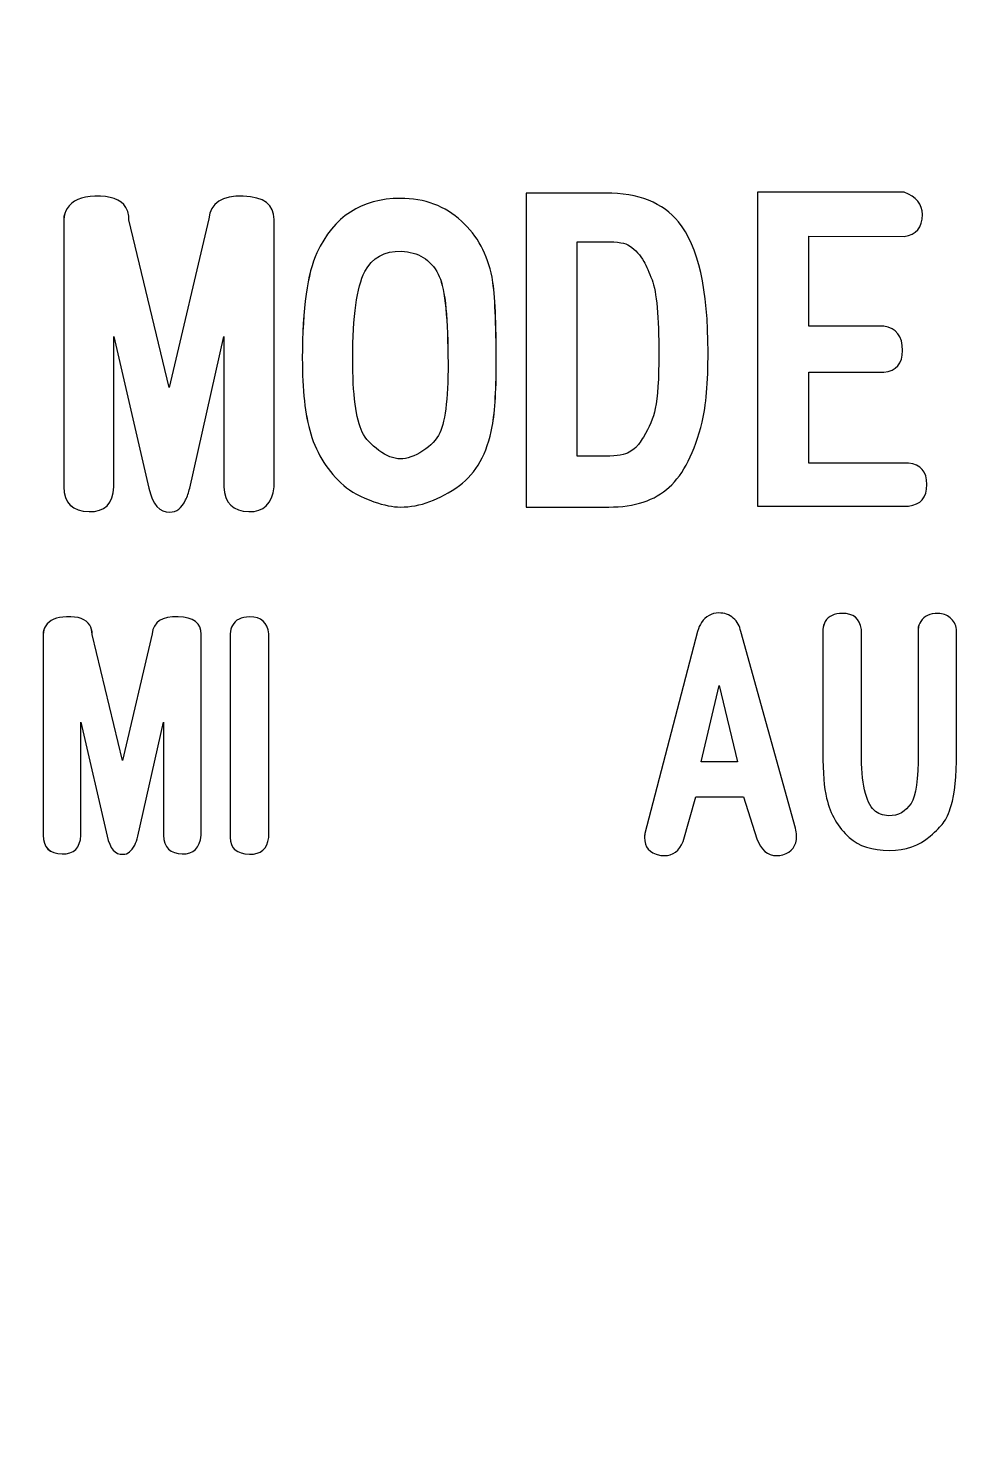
# Model space of a CAD drawing. Header units: millimetres. Extents: x -337 to -166, y 185 to 501.
# Drawn here: x -197.89 to -186.15, y 422.41 to 440.03 of the extents above; entities that cross this region are included whole.
import ezdxf

# ---------------------------------------------------------------- set-up
doc = ezdxf.new("R2010")
doc.units = ezdxf.units.MM
doc.header["$MEASUREMENT"] = 0
doc.layers.add('Layer 1', color=7, linetype='Continuous')

msp = doc.modelspace()

# ---------------------------------------------------------------- linework, layer by layer
at = {"layer": 'Layer 1', "color": 250}
msp.add_open_spline([(-311.1169, 450.5214), (-311.1169, 450.5214), (-166.2022, 448.6773), (-166.2022, 448.6773), (-166.2022, 448.6773), (-166.2022, 448.6773), (-166.2022, 441.2629), (-166.2022, 441.2629), (-166.2022, 441.2629), (-166.2022, 440.7156), (-166.6526, 440.2628), (-167.2023, 440.2628), (-167.2023, 440.2628), (-167.2023, 440.2628), (-170.6737, 440.2628), (-170.6737, 440.2628), (-170.6737, 440.2628), (-170.6737, 440.2628), (-170.6739, 440.2624), (-170.6739, 440.2624), (-170.6739, 440.2624), (-170.7003, 440.2628), (-170.7268, 440.2633), (-170.7533, 440.2633), (-170.7533, 440.2633), (-170.7533, 440.2633), (-170.7731, 440.2635), (-170.7731, 440.2635), (-170.7731, 440.2635), (-174.1442, 440.2612), (-176.8765, 437.5041), (-176.8765, 434.1087), (-176.8765, 434.1087), (-176.8765, 430.7102), (-174.139, 427.9541), (-170.7638, 427.9541), (-170.7638, 427.9541), (-170.7337, 427.9541), (-170.7038, 427.9541), (-170.6737, 427.9549), (-170.6737, 427.9549), (-170.6737, 427.9549), (-170.6737, 427.9541), (-170.6737, 427.9541), (-170.6737, 427.9541), (-170.6737, 427.9541), (-167.2022, 427.9541), (-167.2022, 427.9541), (-167.2022, 427.9541), (-166.654, 427.9541), (-166.2023, 427.4996), (-166.2023, 426.9542), (-166.2023, 426.9542), (-166.2023, 426.9542), (-166.2022, 412.3466), (-166.2022, 412.3466), (-166.2022, 412.3466), (-166.2022, 411.8011), (-166.6543, 411.3465), (-167.2023, 411.3465), (-167.2023, 411.3465), (-167.2023, 411.3465), (-170.6737, 411.3467), (-170.6737, 411.3467), (-170.6737, 411.3467), (-170.6737, 411.3467), (-170.6739, 411.3451), (-170.6739, 411.3451), (-170.6739, 411.3451), (-170.7038, 411.3459), (-170.7336, 411.3465), (-170.7638, 411.3465), (-170.7638, 411.3465), (-174.1391, 411.3467), (-176.8764, 408.59), (-176.8764, 405.1916), (-176.8764, 405.1916), (-176.8764, 405.1916), (-176.8871, 401.4329), (-176.8871, 401.4329), (-176.8871, 401.4329), (-176.8871, 400.8833), (-177.3394, 400.4335), (-177.8871, 400.4335), (-177.8871, 400.4335), (-177.8871, 400.4335), (-299.817, 400.4336), (-299.817, 400.4336), (-299.817, 400.4336), (-300.0898, 400.4336), (-300.33, 400.5321), (-300.5245, 400.7267), (-300.5245, 400.7267), (-300.719, 400.9214), (-300.817, 401.159), (-300.817, 401.4346), (-300.817, 401.4346), (-300.817, 401.4346), (-300.8018, 405.5958), (-300.8018, 405.5958), (-300.8018, 405.5958), (-300.8018, 408.9944), (-303.539, 411.7505), (-306.9143, 411.7505), (-306.9143, 411.7505), (-306.9444, 411.7505), (-306.9744, 411.7497), (-307.0041, 411.7489), (-307.0041, 411.7489), (-307.0041, 411.7489), (-307.0041, 411.7505), (-307.0041, 411.7505), (-307.0041, 411.7505), (-307.0041, 411.7505), (-310.2021, 411.7505), (-310.2021, 411.7505), (-310.2021, 411.7505), (-310.7504, 411.7505), (-311.2021, 412.1997), (-311.2021, 412.7505), (-311.2021, 412.7505), (-311.2021, 412.7505), (-311.2021, 426.9574), (-311.2021, 426.9574), (-311.2021, 426.9574), (-311.2021, 427.508), (-310.7504, 427.9572), (-310.2021, 427.9572), (-310.2021, 427.9572), (-310.2021, 427.9572), (-307.0041, 427.9573), (-307.0041, 427.9573), (-307.0041, 427.9573), (-307.0041, 427.9573), (-307.0043, 427.9593), (-307.0043, 427.9593), (-307.0043, 427.9593), (-306.9756, 427.9587), (-306.9466, 427.9574), (-306.9178, 427.9578), (-306.9178, 427.9578), (-306.9178, 427.9578), (-306.9016, 427.9579), (-306.9016, 427.9579), (-306.9016, 427.9579), (-303.5321, 427.9617), (-300.8018, 430.7181), (-300.8018, 434.1129), (-300.8018, 434.1129), (-300.8018, 437.5117), (-303.539, 440.2676), (-306.9143, 440.2676), (-306.9143, 440.2676), (-306.9444, 440.2678), (-306.9744, 440.2668), (-307.0041, 440.266), (-307.0041, 440.266), (-307.0041, 440.266), (-307.0041, 440.2678), (-307.0041, 440.2678), (-307.0041, 440.2678), (-307.0041, 440.2678), (-310.1021, 440.2678), (-310.1021, 440.2678), (-310.1021, 440.2678), (-310.6511, 440.2678), (-311.1021, 440.7169), (-311.1021, 441.2676), (-311.1021, 441.2676), (-311.1021, 441.2676), (-311.1169, 450.5214), (-311.1169, 450.5214)], degree=3, knots=[0, 0, 0, 0, 0.0227273, 0.0227273, 0.0227273, 0.0227273, 0.0454545, 0.0454545, 0.0454545, 0.0454545, 0.0681818, 0.0681818, 0.0681818, 0.0681818, 0.0909091, 0.0909091, 0.0909091, 0.0909091, 0.1136364, 0.1136364, 0.1136364, 0.1136364, 0.1363636, 0.1363636, 0.1363636, 0.1363636, 0.1590909, 0.1590909, 0.1590909, 0.1590909, 0.1818182, 0.1818182, 0.1818182, 0.1818182, 0.2045455, 0.2045455, 0.2045455, 0.2045455, 0.2272727, 0.2272727, 0.2272727, 0.2272727, 0.25, 0.25, 0.25, 0.25, 0.2727273, 0.2727273, 0.2727273, 0.2727273, 0.2954545, 0.2954545, 0.2954545, 0.2954545, 0.3181818, 0.3181818, 0.3181818, 0.3181818, 0.3409091, 0.3409091, 0.3409091, 0.3409091, 0.3636364, 0.3636364, 0.3636364, 0.3636364, 0.3863636, 0.3863636, 0.3863636, 0.3863636, 0.4090909, 0.4090909, 0.4090909, 0.4090909, 0.4318182, 0.4318182, 0.4318182, 0.4318182, 0.4545455, 0.4545455, 0.4545455, 0.4545455, 0.4772727, 0.4772727, 0.4772727, 0.4772727, 0.5, 0.5, 0.5, 0.5, 0.5227273, 0.5227273, 0.5227273, 0.5227273, 0.5454545, 0.5454545, 0.5454545, 0.5454545, 0.5681818, 0.5681818, 0.5681818, 0.5681818, 0.5909091, 0.5909091, 0.5909091, 0.5909091, 0.6136364, 0.6136364, 0.6136364, 0.6136364, 0.6363636, 0.6363636, 0.6363636, 0.6363636, 0.6590909, 0.6590909, 0.6590909, 0.6590909, 0.6818182, 0.6818182, 0.6818182, 0.6818182, 0.7045455, 0.7045455, 0.7045455, 0.7045455, 0.7272727, 0.7272727, 0.7272727, 0.7272727, 0.75, 0.75, 0.75, 0.75, 0.7727273, 0.7727273, 0.7727273, 0.7727273, 0.7954545, 0.7954545, 0.7954545, 0.7954545, 0.8181818, 0.8181818, 0.8181818, 0.8181818, 0.8409091, 0.8409091, 0.8409091, 0.8409091, 0.8636364, 0.8636364, 0.8636364, 0.8636364, 0.8863636, 0.8863636, 0.8863636, 0.8863636, 0.9090909, 0.9090909, 0.9090909, 0.9090909, 0.9318182, 0.9318182, 0.9318182, 0.9318182, 0.9545455, 0.9545455, 0.9545455, 0.9545455, 1, 1, 1, 1], dxfattribs=at)
at = {"layer": 'Layer 1', "color": 7}
for points, knots in [([(-195.4502, 434.2992), (-195.4502, 434.2992), (-195.4502, 436.1784), (-195.4502, 436.1784), (-195.4502, 436.1784), (-195.4502, 436.1784), (-195.8755, 434.2845), (-195.8755, 434.2845), (-195.8755, 434.2845), (-195.8885, 434.2273), (-195.9048, 434.1775), (-195.926, 434.1367), (-195.926, 434.1367), (-195.9766, 434.0356), (-196.0419, 433.9849), (-196.1219, 433.9833), (-196.1219, 433.9833), (-196.2507, 433.9785), (-196.3389, 434.0788), (-196.3846, 434.2844), (-196.3846, 434.2844), (-196.3846, 434.2844), (-196.8219, 436.1776), (-196.8219, 436.1776), (-196.8219, 436.1776), (-196.8219, 436.1776), (-196.8219, 434.2992), (-196.8219, 434.2992), (-196.8219, 434.2992), (-196.8317, 434.0886), (-196.9354, 433.9857), (-197.1329, 433.9906), (-197.1329, 433.9906), (-197.3384, 433.9955), (-197.4438, 434.0983), (-197.4487, 434.2991), (-197.4487, 434.2991), (-197.4487, 434.2991), (-197.4487, 437.6367), (-197.4487, 437.6367), (-197.4487, 437.6367), (-197.4454, 437.6904), (-197.4315, 437.7376), (-197.4054, 437.7776), (-197.4054, 437.7776), (-197.3434, 437.8732), (-197.2284, 437.9237), (-197.0594, 437.9302), (-197.0594, 437.9302), (-196.8652, 437.9369), (-196.7363, 437.8894), (-196.6727, 437.789), (-196.6727, 437.789), (-196.6457, 437.7476), (-196.6327, 437.6968), (-196.6343, 437.6356), (-196.6343, 437.6356), (-196.6343, 437.6356), (-196.1316, 435.5404), (-196.1316, 435.5404), (-196.1316, 435.5404), (-196.1316, 435.5404), (-195.6363, 437.6456), (-195.6363, 437.6456), (-195.6363, 437.6456), (-195.6159, 437.8462), (-195.4724, 437.9416), (-195.2064, 437.9302), (-195.2064, 437.9302), (-194.9493, 437.9204), (-194.8212, 437.8233), (-194.8212, 437.6381), (-194.8212, 437.6381), (-194.8212, 437.6381), (-194.8212, 434.2992), (-194.8212, 434.2992), (-194.8212, 434.2992), (-194.8465, 434.0886), (-194.9518, 433.9857), (-195.137, 433.9906), (-195.137, 433.9906), (-195.3344, 433.9955), (-195.4389, 434.0983), (-195.4502, 434.2992)], [0, 0, 0, 0, 0.0454545, 0.0454545, 0.0454545, 0.0454545, 0.0909091, 0.0909091, 0.0909091, 0.0909091, 0.1363636, 0.1363636, 0.1363636, 0.1363636, 0.1818182, 0.1818182, 0.1818182, 0.1818182, 0.2272727, 0.2272727, 0.2272727, 0.2272727, 0.2727273, 0.2727273, 0.2727273, 0.2727273, 0.3181818, 0.3181818, 0.3181818, 0.3181818, 0.3636364, 0.3636364, 0.3636364, 0.3636364, 0.4090909, 0.4090909, 0.4090909, 0.4090909, 0.4545455, 0.4545455, 0.4545455, 0.4545455, 0.5, 0.5, 0.5, 0.5, 0.5454545, 0.5454545, 0.5454545, 0.5454545, 0.5909091, 0.5909091, 0.5909091, 0.5909091, 0.6363636, 0.6363636, 0.6363636, 0.6363636, 0.6818182, 0.6818182, 0.6818182, 0.6818182, 0.7272727, 0.7272727, 0.7272727, 0.7272727, 0.7727273, 0.7727273, 0.7727273, 0.7727273, 0.8181818, 0.8181818, 0.8181818, 0.8181818, 0.8636364, 0.8636364, 0.8636364, 0.8636364, 0.9090909, 0.9090909, 0.9090909, 0.9090909, 1, 1, 1, 1]), ([(-195.4502, 434.2992), (-195.4502, 434.2992), (-195.4502, 436.1784), (-195.4502, 436.1784), (-195.4502, 436.1784), (-195.4502, 436.1784), (-195.8755, 434.2845), (-195.8755, 434.2845), (-195.8755, 434.2845), (-195.8885, 434.2273), (-195.9048, 434.1775), (-195.926, 434.1367), (-195.926, 434.1367), (-195.9766, 434.0356), (-196.0419, 433.9849), (-196.1219, 433.9833), (-196.1219, 433.9833), (-196.2507, 433.9785), (-196.3389, 434.0788), (-196.3846, 434.2844), (-196.3846, 434.2844), (-196.3846, 434.2844), (-196.8219, 436.1776), (-196.8219, 436.1776), (-196.8219, 436.1776), (-196.8219, 436.1776), (-196.8219, 434.2992), (-196.8219, 434.2992), (-196.8219, 434.2992), (-196.8317, 434.0886), (-196.9354, 433.9857), (-197.1329, 433.9906), (-197.1329, 433.9906), (-197.3384, 433.9955), (-197.4487, 434.0983), (-197.4487, 434.2991), (-197.4487, 434.2991), (-197.4487, 434.2991), (-197.4487, 437.6367), (-197.4487, 437.6367), (-197.4487, 437.6367), (-197.4487, 437.6904), (-197.4315, 437.7376), (-197.4054, 437.7776), (-197.4054, 437.7776), (-197.3434, 437.8732), (-197.2284, 437.9237), (-197.0594, 437.9302), (-197.0594, 437.9302), (-196.8652, 437.9369), (-196.7363, 437.8894), (-196.6727, 437.789), (-196.6727, 437.789), (-196.6457, 437.7476), (-196.6343, 437.6968), (-196.6343, 437.6356), (-196.6343, 437.6356), (-196.6343, 437.6356), (-196.1316, 435.5404), (-196.1316, 435.5404), (-196.1316, 435.5404), (-196.1316, 435.5404), (-195.6363, 437.6456), (-195.6363, 437.6456), (-195.6363, 437.6456), (-195.6159, 437.8462), (-195.4724, 437.9416), (-195.2064, 437.9302), (-195.2064, 437.9302), (-194.9493, 437.9204), (-194.8212, 437.8233), (-194.8212, 437.6381), (-194.8212, 437.6381), (-194.8212, 437.6381), (-194.8212, 434.2992), (-194.8212, 434.2992), (-194.8212, 434.2992), (-194.8465, 434.0886), (-194.9518, 433.9857), (-195.137, 433.9906), (-195.137, 433.9906), (-195.3344, 433.9955), (-195.4389, 434.0983), (-195.4502, 434.2992)], [0, 0, 0, 0, 0.0454545, 0.0454545, 0.0454545, 0.0454545, 0.0909091, 0.0909091, 0.0909091, 0.0909091, 0.1363636, 0.1363636, 0.1363636, 0.1363636, 0.1818182, 0.1818182, 0.1818182, 0.1818182, 0.2272727, 0.2272727, 0.2272727, 0.2272727, 0.2727273, 0.2727273, 0.2727273, 0.2727273, 0.3181818, 0.3181818, 0.3181818, 0.3181818, 0.3636364, 0.3636364, 0.3636364, 0.3636364, 0.4090909, 0.4090909, 0.4090909, 0.4090909, 0.4545455, 0.4545455, 0.4545455, 0.4545455, 0.5, 0.5, 0.5, 0.5, 0.5454545, 0.5454545, 0.5454545, 0.5454545, 0.5909091, 0.5909091, 0.5909091, 0.5909091, 0.6363636, 0.6363636, 0.6363636, 0.6363636, 0.6818182, 0.6818182, 0.6818182, 0.6818182, 0.7272727, 0.7272727, 0.7272727, 0.7272727, 0.7727273, 0.7727273, 0.7727273, 0.7727273, 0.8181818, 0.8181818, 0.8181818, 0.8181818, 0.8636364, 0.8636364, 0.8636364, 0.8636364, 0.9090909, 0.9090909, 0.9090909, 0.9090909, 1, 1, 1, 1]), ([(-189.4757, 435.1096), (-189.5694, 434.7317), (-189.7066, 434.4598), (-189.8869, 434.295), (-189.8869, 434.295), (-190.0664, 434.1303), (-190.3186, 434.0478), (-190.6417, 434.0478), (-190.6417, 434.0478), (-190.6417, 434.0478), (-191.6746, 434.0479), (-191.6746, 434.0479), (-191.6746, 434.0479), (-191.6746, 434.0479), (-191.6746, 437.9687), (-191.6746, 437.9687), (-191.6746, 437.9687), (-191.6746, 437.9687), (-190.6801, 437.9687), (-190.6801, 437.9687), (-190.6801, 437.9687), (-190.2687, 437.9687), (-189.9653, 437.8486), (-189.7694, 437.6079), (-189.7694, 437.6079), (-189.5238, 437.3061), (-189.4014, 436.765), (-189.4014, 435.9841), (-189.4014, 435.9841), (-189.4013, 435.6015), (-189.4259, 435.3101), (-189.4757, 435.1096)], [0, 0, 0, 0, 0.1111111, 0.1111111, 0.1111111, 0.1111111, 0.2222222, 0.2222222, 0.2222222, 0.2222222, 0.3333333, 0.3333333, 0.3333333, 0.3333333, 0.4444444, 0.4444444, 0.4444444, 0.4444444, 0.5555556, 0.5555556, 0.5555556, 0.5555556, 0.6666667, 0.6666667, 0.6666667, 0.6666667, 0.7777778, 0.7777778, 0.7777778, 0.7777778, 1, 1, 1, 1]), ([(-189.4757, 435.1096), (-189.5694, 434.7317), (-189.7066, 434.4598), (-189.8869, 434.295), (-189.8869, 434.295), (-190.0664, 434.1303), (-190.3186, 434.0478), (-190.6417, 434.0478), (-190.6417, 434.0478), (-190.6417, 434.0478), (-191.6746, 434.0479), (-191.6746, 434.0479), (-191.6746, 434.0479), (-191.6746, 434.0479), (-191.6746, 437.9687), (-191.6746, 437.9687), (-191.6746, 437.9687), (-191.6746, 437.9687), (-190.6801, 437.9687), (-190.6801, 437.9687), (-190.6801, 437.9687), (-190.2687, 437.9687), (-189.9653, 437.8486), (-189.7694, 437.6079), (-189.7694, 437.6079), (-189.5238, 437.3061), (-189.4014, 436.765), (-189.4014, 435.9841), (-189.4014, 435.9841), (-189.4014, 435.6015), (-189.4259, 435.3101), (-189.4757, 435.1096)], [0, 0, 0, 0, 0.1111111, 0.1111111, 0.1111111, 0.1111111, 0.2222222, 0.2222222, 0.2222222, 0.2222222, 0.3333333, 0.3333333, 0.3333333, 0.3333333, 0.4444444, 0.4444444, 0.4444444, 0.4444444, 0.5555556, 0.5555556, 0.5555556, 0.5555556, 0.6666667, 0.6666667, 0.6666667, 0.6666667, 0.7777778, 0.7777778, 0.7777778, 0.7777778, 1, 1, 1, 1]), ([(-188.7828, 434.06), (-188.7828, 434.06), (-188.7828, 437.9784), (-188.7828, 437.9784), (-188.7828, 437.9784), (-188.7828, 437.9784), (-186.9518, 437.9784), (-186.9518, 437.9784), (-186.9518, 437.9784), (-186.8, 437.9212), (-186.725, 437.8282), (-186.725, 437.7009), (-186.725, 437.7009), (-186.7249, 437.5386), (-186.8001, 437.4471), (-186.9519, 437.4284), (-186.9519, 437.4284), (-186.9519, 437.4284), (-188.1447, 437.4285), (-188.1447, 437.4285), (-188.1447, 437.4285), (-188.1447, 437.4285), (-188.1447, 436.305), (-188.1447, 436.305), (-188.1447, 436.305), (-188.1447, 436.305), (-187.2047, 436.305), (-187.2047, 436.305), (-187.2047, 436.305), (-187.0505, 436.2827), (-186.9731, 436.1824), (-186.9731, 436.0037), (-186.9731, 436.0037), (-186.9731, 435.8398), (-187.0506, 435.7483), (-187.2048, 435.7311), (-187.2048, 435.7311), (-187.2048, 435.7311), (-188.1447, 435.7313), (-188.1447, 435.7313), (-188.1447, 435.7313), (-188.1447, 435.7313), (-188.1447, 434.5954), (-188.1447, 434.5954), (-188.1447, 434.5954), (-188.1447, 434.5954), (-186.8972, 434.5954), (-186.8972, 434.5954), (-186.8972, 434.5954), (-186.7454, 434.5807), (-186.6696, 434.4925), (-186.6696, 434.3301), (-186.6696, 434.3301), (-186.6695, 434.1662), (-186.7454, 434.0763), (-186.8964, 434.06), (-186.8964, 434.06), (-186.8964, 434.06), (-188.7828, 434.06), (-188.7828, 434.06)], [0, 0, 0, 0, 0.0625, 0.0625, 0.0625, 0.0625, 0.125, 0.125, 0.125, 0.125, 0.1875, 0.1875, 0.1875, 0.1875, 0.25, 0.25, 0.25, 0.25, 0.3125, 0.3125, 0.3125, 0.3125, 0.375, 0.375, 0.375, 0.375, 0.4375, 0.4375, 0.4375, 0.4375, 0.5, 0.5, 0.5, 0.5, 0.5625, 0.5625, 0.5625, 0.5625, 0.625, 0.625, 0.625, 0.625, 0.6875, 0.6875, 0.6875, 0.6875, 0.75, 0.75, 0.75, 0.75, 0.8125, 0.8125, 0.8125, 0.8125, 0.875, 0.875, 0.875, 0.875, 1, 1, 1, 1]), ([(-188.7828, 434.06), (-188.7828, 434.06), (-188.7828, 437.9784), (-188.7828, 437.9784), (-188.7828, 437.9784), (-188.7828, 437.9784), (-186.9518, 437.9784), (-186.9518, 437.9784), (-186.9518, 437.9784), (-186.8, 437.9212), (-186.725, 437.8282), (-186.725, 437.7009), (-186.725, 437.7009), (-186.725, 437.5386), (-186.8001, 437.4471), (-186.9519, 437.4284), (-186.9519, 437.4284), (-186.9519, 437.4284), (-188.1447, 437.4285), (-188.1447, 437.4285), (-188.1447, 437.4285), (-188.1447, 437.4285), (-188.1447, 436.305), (-188.1447, 436.305), (-188.1447, 436.305), (-188.1447, 436.305), (-187.2047, 436.305), (-187.2047, 436.305), (-187.2047, 436.305), (-187.0505, 436.2827), (-186.9731, 436.1824), (-186.9731, 436.0037), (-186.9731, 436.0037), (-186.9731, 435.8398), (-187.0506, 435.7483), (-187.2048, 435.7311), (-187.2048, 435.7311), (-187.2048, 435.7311), (-188.1447, 435.7313), (-188.1447, 435.7313), (-188.1447, 435.7313), (-188.1447, 435.7313), (-188.1447, 434.5954), (-188.1447, 434.5954), (-188.1447, 434.5954), (-188.1447, 434.5954), (-186.8972, 434.5954), (-186.8972, 434.5954), (-186.8972, 434.5954), (-186.7454, 434.5807), (-186.6696, 434.4925), (-186.6696, 434.3301), (-186.6696, 434.3301), (-186.6696, 434.1662), (-186.7454, 434.0763), (-186.8964, 434.06), (-186.8964, 434.06), (-186.8964, 434.06), (-188.7828, 434.06), (-188.7828, 434.06)], [0, 0, 0, 0, 0.0625, 0.0625, 0.0625, 0.0625, 0.125, 0.125, 0.125, 0.125, 0.1875, 0.1875, 0.1875, 0.1875, 0.25, 0.25, 0.25, 0.25, 0.3125, 0.3125, 0.3125, 0.3125, 0.375, 0.375, 0.375, 0.375, 0.4375, 0.4375, 0.4375, 0.4375, 0.5, 0.5, 0.5, 0.5, 0.5625, 0.5625, 0.5625, 0.5625, 0.625, 0.625, 0.625, 0.625, 0.6875, 0.6875, 0.6875, 0.6875, 0.75, 0.75, 0.75, 0.75, 0.8125, 0.8125, 0.8125, 0.8125, 0.875, 0.875, 0.875, 0.875, 1, 1, 1, 1]), ([(-192.5063, 434.318), (-192.7542, 434.1376), (-192.9999, 434.0478), (-193.2423, 434.0478), (-193.2423, 434.0478), (-193.3377, 434.0479), (-193.4487, 434.0698), (-193.5744, 434.1147), (-193.5744, 434.1147), (-193.7376, 434.172), (-193.8633, 434.2395), (-193.9522, 434.3178), (-193.9522, 434.3178), (-194.148, 434.4869), (-194.2851, 434.7022), (-194.3634, 434.9633), (-194.3634, 434.9633), (-194.4353, 435.1977), (-194.4703, 435.5116), (-194.4687, 435.9058), (-194.4687, 435.9058), (-194.4654, 436.5318), (-194.4051, 436.9706), (-194.2867, 437.2227), (-194.2867, 437.2227), (-194.0769, 437.6758), (-193.7294, 437.9016), (-193.2447, 437.9016), (-193.2447, 437.9016), (-192.9404, 437.9018), (-192.685, 437.807), (-192.4793, 437.6169), (-192.4793, 437.6169), (-192.2819, 437.4359), (-192.1554, 437.2023), (-192.0999, 436.9192), (-192.0999, 436.9192), (-192.068, 436.7552), (-192.0501, 436.4263), (-192.0469, 435.9343), (-192.0469, 435.9343), (-192.0435, 435.5354), (-192.0607, 435.2424), (-192.0975, 435.0539), (-192.0975, 435.0539), (-192.161, 434.7145), (-192.2974, 434.4696), (-192.5063, 434.318)], [0, 0, 0, 0, 0.0769231, 0.0769231, 0.0769231, 0.0769231, 0.1538462, 0.1538462, 0.1538462, 0.1538462, 0.2307692, 0.2307692, 0.2307692, 0.2307692, 0.3076923, 0.3076923, 0.3076923, 0.3076923, 0.3846154, 0.3846154, 0.3846154, 0.3846154, 0.4615385, 0.4615385, 0.4615385, 0.4615385, 0.5384615, 0.5384615, 0.5384615, 0.5384615, 0.6153846, 0.6153846, 0.6153846, 0.6153846, 0.6923077, 0.6923077, 0.6923077, 0.6923077, 0.7692308, 0.7692308, 0.7692308, 0.7692308, 0.8461538, 0.8461538, 0.8461538, 0.8461538, 1, 1, 1, 1]), ([(-192.5063, 434.318), (-192.7542, 434.1376), (-192.9999, 434.0478), (-193.2423, 434.0478), (-193.2423, 434.0478), (-193.3377, 434.0479), (-193.4487, 434.0698), (-193.5744, 434.1147), (-193.5744, 434.1147), (-193.7376, 434.172), (-193.8633, 434.2395), (-193.9522, 434.3178), (-193.9522, 434.3178), (-194.148, 434.4869), (-194.2851, 434.7022), (-194.3634, 434.9633), (-194.3634, 434.9633), (-194.4353, 435.1977), (-194.4687, 435.5116), (-194.4687, 435.9058), (-194.4687, 435.9058), (-194.4687, 436.5318), (-194.4051, 436.9706), (-194.2867, 437.2227), (-194.2867, 437.2227), (-194.0769, 437.6758), (-193.7294, 437.9016), (-193.2447, 437.9016), (-193.2447, 437.9016), (-192.9404, 437.9018), (-192.685, 437.807), (-192.4793, 437.6169), (-192.4793, 437.6169), (-192.2819, 437.4359), (-192.1554, 437.2023), (-192.0999, 436.9192), (-192.0999, 436.9192), (-192.068, 436.7552), (-192.0469, 436.4263), (-192.0469, 435.9343), (-192.0469, 435.9343), (-192.0469, 435.5354), (-192.0607, 435.2424), (-192.0975, 435.0539), (-192.0975, 435.0539), (-192.161, 434.7145), (-192.2974, 434.4696), (-192.5063, 434.318)], [0, 0, 0, 0, 0.0769231, 0.0769231, 0.0769231, 0.0769231, 0.1538462, 0.1538462, 0.1538462, 0.1538462, 0.2307692, 0.2307692, 0.2307692, 0.2307692, 0.3076923, 0.3076923, 0.3076923, 0.3076923, 0.3846154, 0.3846154, 0.3846154, 0.3846154, 0.4615385, 0.4615385, 0.4615385, 0.4615385, 0.5384615, 0.5384615, 0.5384615, 0.5384615, 0.6153846, 0.6153846, 0.6153846, 0.6153846, 0.6923077, 0.6923077, 0.6923077, 0.6923077, 0.7692308, 0.7692308, 0.7692308, 0.7692308, 0.8461538, 0.8461538, 0.8461538, 0.8461538, 1, 1, 1, 1]), ([(-192.7715, 436.9568), (-192.8685, 437.1404), (-193.022, 437.235), (-193.2325, 437.2415), (-193.2325, 437.2415), (-193.4463, 437.2481), (-193.5981, 437.1632), (-193.6886, 436.9877), (-193.6886, 436.9877), (-193.789, 436.7919), (-193.8396, 436.4312), (-193.8396, 435.9049), (-193.8396, 435.9049), (-193.8396, 435.4523), (-193.7996, 435.1444), (-193.7205, 434.9821), (-193.7205, 434.9821), (-193.6788, 434.9014), (-193.6095, 434.8254), (-193.5132, 434.7552), (-193.5132, 434.7552), (-193.4168, 434.6851), (-193.328, 434.65), (-193.2472, 434.65), (-193.2472, 434.65), (-193.1606, 434.6502), (-193.0669, 434.6826), (-192.9649, 434.7479), (-192.9649, 434.7479), (-192.8629, 434.8133), (-192.7919, 434.8882), (-192.7519, 434.9731), (-192.7519, 434.9731), (-192.6775, 435.1306), (-192.6434, 435.4512), (-192.6499, 435.9359), (-192.6499, 435.9359), (-192.6555, 436.4738), (-192.6964, 436.8139), (-192.7715, 436.9568)], [0, 0, 0, 0, 0.0909091, 0.0909091, 0.0909091, 0.0909091, 0.1818182, 0.1818182, 0.1818182, 0.1818182, 0.2727273, 0.2727273, 0.2727273, 0.2727273, 0.3636364, 0.3636364, 0.3636364, 0.3636364, 0.4545455, 0.4545455, 0.4545455, 0.4545455, 0.5454545, 0.5454545, 0.5454545, 0.5454545, 0.6363636, 0.6363636, 0.6363636, 0.6363636, 0.7272727, 0.7272727, 0.7272727, 0.7272727, 0.8181818, 0.8181818, 0.8181818, 0.8181818, 1, 1, 1, 1]), ([(-192.7715, 436.9568), (-192.8685, 437.1404), (-193.022, 437.235), (-193.2325, 437.2415), (-193.2325, 437.2415), (-193.4463, 437.2481), (-193.5981, 437.1632), (-193.6886, 436.9877), (-193.6886, 436.9877), (-193.789, 436.7919), (-193.8396, 436.4312), (-193.8396, 435.9049), (-193.8396, 435.9049), (-193.8396, 435.4523), (-193.7996, 435.1444), (-193.7205, 434.9821), (-193.7205, 434.9821), (-193.6788, 434.9014), (-193.6095, 434.8254), (-193.5132, 434.7552), (-193.5132, 434.7552), (-193.4168, 434.6851), (-193.328, 434.65), (-193.2472, 434.65), (-193.2472, 434.65), (-193.1606, 434.6502), (-193.0669, 434.6826), (-192.9649, 434.7479), (-192.9649, 434.7479), (-192.8629, 434.8133), (-192.7919, 434.8882), (-192.7519, 434.9731), (-192.7519, 434.9731), (-192.6775, 435.1306), (-192.6434, 435.4512), (-192.6499, 435.9359), (-192.6499, 435.9359), (-192.6499, 436.4738), (-192.6964, 436.8139), (-192.7715, 436.9568)], [0, 0, 0, 0, 0.0909091, 0.0909091, 0.0909091, 0.0909091, 0.1818182, 0.1818182, 0.1818182, 0.1818182, 0.2727273, 0.2727273, 0.2727273, 0.2727273, 0.3636364, 0.3636364, 0.3636364, 0.3636364, 0.4545455, 0.4545455, 0.4545455, 0.4545455, 0.5454545, 0.5454545, 0.5454545, 0.5454545, 0.6363636, 0.6363636, 0.6363636, 0.6363636, 0.7272727, 0.7272727, 0.7272727, 0.7272727, 0.8181818, 0.8181818, 0.8181818, 0.8181818, 1, 1, 1, 1]), ([(-190.1014, 436.8858), (-190.1365, 436.9781), (-190.1709, 437.0547), (-190.2043, 437.115), (-190.2043, 437.115), (-190.2476, 437.1936), (-190.3063, 437.2587), (-190.3814, 437.3109), (-190.3814, 437.3109), (-190.4279, 437.3444), (-190.5299, 437.3615), (-190.6874, 437.3615), (-190.6874, 437.3615), (-190.6874, 437.3615), (-191.0366, 437.3616), (-191.0366, 437.3616), (-191.0366, 437.3616), (-191.0366, 437.3616), (-191.0366, 434.6835), (-191.0366, 434.6835), (-191.0366, 434.6835), (-191.0366, 434.6835), (-190.6784, 434.6835), (-190.6784, 434.6835), (-190.6784, 434.6835), (-190.5347, 434.6835), (-190.4377, 434.6997), (-190.3863, 434.7324), (-190.3863, 434.7324), (-190.3357, 434.7651), (-190.3039, 434.7895), (-190.2908, 434.805), (-190.2908, 434.805), (-190.2793, 434.8165), (-190.2525, 434.8556), (-190.2092, 434.9225), (-190.2092, 434.9225), (-190.1358, 435.0409), (-190.0868, 435.1583), (-190.0615, 435.2766), (-190.0615, 435.2766), (-190.0314, 435.4219), (-190.0159, 435.6479), (-190.0159, 435.9555), (-190.0159, 435.9555), (-190.0159, 436.4224), (-190.0444, 436.7323), (-190.1014, 436.8858)], [0, 0, 0, 0, 0.0769231, 0.0769231, 0.0769231, 0.0769231, 0.1538462, 0.1538462, 0.1538462, 0.1538462, 0.2307692, 0.2307692, 0.2307692, 0.2307692, 0.3076923, 0.3076923, 0.3076923, 0.3076923, 0.3846154, 0.3846154, 0.3846154, 0.3846154, 0.4615385, 0.4615385, 0.4615385, 0.4615385, 0.5384615, 0.5384615, 0.5384615, 0.5384615, 0.6153846, 0.6153846, 0.6153846, 0.6153846, 0.6923077, 0.6923077, 0.6923077, 0.6923077, 0.7692308, 0.7692308, 0.7692308, 0.7692308, 0.8461538, 0.8461538, 0.8461538, 0.8461538, 1, 1, 1, 1]), ([(-190.1014, 436.8858), (-190.1365, 436.9781), (-190.1709, 437.0547), (-190.2043, 437.115), (-190.2043, 437.115), (-190.2476, 437.1936), (-190.3063, 437.2587), (-190.3814, 437.3109), (-190.3814, 437.3109), (-190.4279, 437.3444), (-190.5299, 437.3615), (-190.6874, 437.3615), (-190.6874, 437.3615), (-190.6874, 437.3615), (-191.0366, 437.3616), (-191.0366, 437.3616), (-191.0366, 437.3616), (-191.0366, 437.3616), (-191.0366, 434.6835), (-191.0366, 434.6835), (-191.0366, 434.6835), (-191.0366, 434.6835), (-190.6784, 434.6835), (-190.6784, 434.6835), (-190.6784, 434.6835), (-190.5347, 434.6835), (-190.4377, 434.6997), (-190.3863, 434.7324), (-190.3863, 434.7324), (-190.3357, 434.7651), (-190.3039, 434.7895), (-190.2908, 434.805), (-190.2908, 434.805), (-190.2793, 434.8165), (-190.2525, 434.8556), (-190.2092, 434.9225), (-190.2092, 434.9225), (-190.1358, 435.0409), (-190.0868, 435.1583), (-190.0615, 435.2766), (-190.0615, 435.2766), (-190.0314, 435.4219), (-190.0159, 435.6479), (-190.0159, 435.9555), (-190.0159, 435.9555), (-190.0159, 436.4224), (-190.0444, 436.7323), (-190.1014, 436.8858)], [0, 0, 0, 0, 0.0769231, 0.0769231, 0.0769231, 0.0769231, 0.1538462, 0.1538462, 0.1538462, 0.1538462, 0.2307692, 0.2307692, 0.2307692, 0.2307692, 0.3076923, 0.3076923, 0.3076923, 0.3076923, 0.3846154, 0.3846154, 0.3846154, 0.3846154, 0.4615385, 0.4615385, 0.4615385, 0.4615385, 0.5384615, 0.5384615, 0.5384615, 0.5384615, 0.6153846, 0.6153846, 0.6153846, 0.6153846, 0.6923077, 0.6923077, 0.6923077, 0.6923077, 0.7692308, 0.7692308, 0.7692308, 0.7692308, 0.8461538, 0.8461538, 0.8461538, 0.8461538, 1, 1, 1, 1]), ([(-196.2039, 429.9488), (-196.2039, 429.9488), (-196.2039, 431.3613), (-196.2039, 431.3613), (-196.2039, 431.3613), (-196.2039, 431.3613), (-196.5235, 429.9377), (-196.5235, 429.9377), (-196.5235, 429.9377), (-196.5333, 429.8946), (-196.5456, 429.8572), (-196.5615, 429.8265), (-196.5615, 429.8265), (-196.5995, 429.7506), (-196.6486, 429.7125), (-196.7087, 429.7112), (-196.7087, 429.7112), (-196.8055, 429.7075), (-196.8719, 429.783), (-196.9062, 429.9376), (-196.9062, 429.9376), (-196.9062, 429.9376), (-197.235, 431.3607), (-197.235, 431.3607), (-197.235, 431.3607), (-197.235, 431.3607), (-197.235, 429.9488), (-197.235, 429.9488), (-197.235, 429.9488), (-197.2424, 429.7905), (-197.3203, 429.7131), (-197.4687, 429.7167), (-197.4687, 429.7167), (-197.6233, 429.7204), (-197.7024, 429.7977), (-197.7061, 429.9486), (-197.7061, 429.9486), (-197.7061, 429.9486), (-197.706, 432.4575), (-197.706, 432.4575), (-197.706, 432.4575), (-197.7036, 432.4977), (-197.6932, 432.5333), (-197.6736, 432.5634), (-197.6736, 432.5634), (-197.6269, 432.6353), (-197.5405, 432.6732), (-197.4135, 432.6781), (-197.4135, 432.6781), (-197.2675, 432.6831), (-197.1706, 432.6474), (-197.1228, 432.572), (-197.1228, 432.572), (-197.1024, 432.5408), (-197.0927, 432.5027), (-197.0939, 432.4567), (-197.0939, 432.4567), (-197.0939, 432.4567), (-196.716, 430.8817), (-196.716, 430.8817), (-196.716, 430.8817), (-196.716, 430.8817), (-196.3438, 432.4642), (-196.3438, 432.4642), (-196.3438, 432.4642), (-196.3284, 432.615), (-196.2205, 432.6867), (-196.0205, 432.6781), (-196.0205, 432.6781), (-195.8272, 432.6708), (-195.731, 432.5977), (-195.731, 432.4585), (-195.731, 432.4585), (-195.731, 432.4585), (-195.7309, 429.9488), (-195.7309, 429.9488), (-195.7309, 429.9488), (-195.7499, 429.7905), (-195.8292, 429.7131), (-195.9684, 429.7167), (-195.9684, 429.7167), (-196.1168, 429.7204), (-196.1953, 429.7977), (-196.2039, 429.9488)], [0, 0, 0, 0, 0.0454545, 0.0454545, 0.0454545, 0.0454545, 0.0909091, 0.0909091, 0.0909091, 0.0909091, 0.1363636, 0.1363636, 0.1363636, 0.1363636, 0.1818182, 0.1818182, 0.1818182, 0.1818182, 0.2272727, 0.2272727, 0.2272727, 0.2272727, 0.2727273, 0.2727273, 0.2727273, 0.2727273, 0.3181818, 0.3181818, 0.3181818, 0.3181818, 0.3636364, 0.3636364, 0.3636364, 0.3636364, 0.4090909, 0.4090909, 0.4090909, 0.4090909, 0.4545455, 0.4545455, 0.4545455, 0.4545455, 0.5, 0.5, 0.5, 0.5, 0.5454545, 0.5454545, 0.5454545, 0.5454545, 0.5909091, 0.5909091, 0.5909091, 0.5909091, 0.6363636, 0.6363636, 0.6363636, 0.6363636, 0.6818182, 0.6818182, 0.6818182, 0.6818182, 0.7272727, 0.7272727, 0.7272727, 0.7272727, 0.7727273, 0.7727273, 0.7727273, 0.7727273, 0.8181818, 0.8181818, 0.8181818, 0.8181818, 0.8636364, 0.8636364, 0.8636364, 0.8636364, 0.9090909, 0.9090909, 0.9090909, 0.9090909, 1, 1, 1, 1]), ([(-196.2039, 429.9488), (-196.2039, 429.9488), (-196.2039, 431.3613), (-196.2039, 431.3613), (-196.2039, 431.3613), (-196.2039, 431.3613), (-196.5235, 429.9377), (-196.5235, 429.9377), (-196.5235, 429.9377), (-196.5333, 429.8946), (-196.5456, 429.8572), (-196.5615, 429.8265), (-196.5615, 429.8265), (-196.5995, 429.7506), (-196.6486, 429.7125), (-196.7087, 429.7112), (-196.7087, 429.7112), (-196.8055, 429.7075), (-196.8719, 429.783), (-196.9062, 429.9376), (-196.9062, 429.9376), (-196.9062, 429.9376), (-197.235, 431.3607), (-197.235, 431.3607), (-197.235, 431.3607), (-197.235, 431.3607), (-197.235, 429.9488), (-197.235, 429.9488), (-197.235, 429.9488), (-197.2424, 429.7905), (-197.3203, 429.7131), (-197.4687, 429.7167), (-197.4687, 429.7167), (-197.6233, 429.7204), (-197.7061, 429.7977), (-197.7061, 429.9486), (-197.7061, 429.9486), (-197.7061, 429.9486), (-197.706, 432.4575), (-197.706, 432.4575), (-197.706, 432.4575), (-197.706, 432.4977), (-197.6932, 432.5333), (-197.6736, 432.5634), (-197.6736, 432.5634), (-197.6269, 432.6353), (-197.5405, 432.6732), (-197.4135, 432.6781), (-197.4135, 432.6781), (-197.2675, 432.6831), (-197.1706, 432.6474), (-197.1228, 432.572), (-197.1228, 432.572), (-197.1024, 432.5408), (-197.0939, 432.5027), (-197.0939, 432.4567), (-197.0939, 432.4567), (-197.0939, 432.4567), (-196.716, 430.8817), (-196.716, 430.8817), (-196.716, 430.8817), (-196.716, 430.8817), (-196.3438, 432.4642), (-196.3438, 432.4642), (-196.3438, 432.4642), (-196.3284, 432.615), (-196.2205, 432.6867), (-196.0205, 432.6781), (-196.0205, 432.6781), (-195.8272, 432.6708), (-195.731, 432.5977), (-195.731, 432.4585), (-195.731, 432.4585), (-195.731, 432.4585), (-195.7309, 429.9488), (-195.7309, 429.9488), (-195.7309, 429.9488), (-195.7499, 429.7905), (-195.8292, 429.7131), (-195.9684, 429.7167), (-195.9684, 429.7167), (-196.1168, 429.7204), (-196.1953, 429.7977), (-196.2039, 429.9488)], [0, 0, 0, 0, 0.0454545, 0.0454545, 0.0454545, 0.0454545, 0.0909091, 0.0909091, 0.0909091, 0.0909091, 0.1363636, 0.1363636, 0.1363636, 0.1363636, 0.1818182, 0.1818182, 0.1818182, 0.1818182, 0.2272727, 0.2272727, 0.2272727, 0.2272727, 0.2727273, 0.2727273, 0.2727273, 0.2727273, 0.3181818, 0.3181818, 0.3181818, 0.3181818, 0.3636364, 0.3636364, 0.3636364, 0.3636364, 0.4090909, 0.4090909, 0.4090909, 0.4090909, 0.4545455, 0.4545455, 0.4545455, 0.4545455, 0.5, 0.5, 0.5, 0.5, 0.5454545, 0.5454545, 0.5454545, 0.5454545, 0.5909091, 0.5909091, 0.5909091, 0.5909091, 0.6363636, 0.6363636, 0.6363636, 0.6363636, 0.6818182, 0.6818182, 0.6818182, 0.6818182, 0.7272727, 0.7272727, 0.7272727, 0.7272727, 0.7727273, 0.7727273, 0.7727273, 0.7727273, 0.8181818, 0.8181818, 0.8181818, 0.8181818, 0.8636364, 0.8636364, 0.8636364, 0.8636364, 0.9090909, 0.9090909, 0.9090909, 0.9090909, 1, 1, 1, 1]), ([(-195.3685, 429.9216), (-195.3685, 429.9216), (-195.3685, 432.466), (-195.3685, 432.466), (-195.3685, 432.466), (-195.3673, 432.5071), (-195.3581, 432.5413), (-195.3416, 432.5701), (-195.3416, 432.5701), (-195.3035, 432.6394), (-195.2318, 432.675), (-195.1281, 432.6762), (-195.1281, 432.6762), (-194.9802, 432.6775), (-194.9012, 432.6075), (-194.8889, 432.4659), (-194.8889, 432.4659), (-194.8889, 432.4659), (-194.8888, 429.9216), (-194.8888, 429.9216), (-194.8888, 429.9216), (-194.9054, 429.7787), (-194.9852, 429.7094), (-195.1281, 429.7131), (-195.1281, 429.7131), (-195.2906, 429.7168), (-195.371, 429.7861), (-195.3685, 429.9216)], [0, 0, 0, 0, 0.125, 0.125, 0.125, 0.125, 0.25, 0.25, 0.25, 0.25, 0.375, 0.375, 0.375, 0.375, 0.5, 0.5, 0.5, 0.5, 0.625, 0.625, 0.625, 0.625, 0.75, 0.75, 0.75, 0.75, 1, 1, 1, 1]), ([(-195.3685, 429.9216), (-195.3685, 429.9216), (-195.3685, 432.466), (-195.3685, 432.466), (-195.3685, 432.466), (-195.3685, 432.5071), (-195.3581, 432.5413), (-195.3416, 432.5701), (-195.3416, 432.5701), (-195.3035, 432.6394), (-195.2318, 432.675), (-195.1281, 432.6762), (-195.1281, 432.6762), (-194.9802, 432.6775), (-194.9012, 432.6075), (-194.8889, 432.4659), (-194.8889, 432.4659), (-194.8889, 432.4659), (-194.8888, 429.9216), (-194.8888, 429.9216), (-194.8888, 429.9216), (-194.9054, 429.7787), (-194.9852, 429.7094), (-195.1281, 429.7131), (-195.1281, 429.7131), (-195.2906, 429.7168), (-195.3685, 429.7861), (-195.3685, 429.9216)], [0, 0, 0, 0, 0.125, 0.125, 0.125, 0.125, 0.25, 0.25, 0.25, 0.25, 0.375, 0.375, 0.375, 0.375, 0.5, 0.5, 0.5, 0.5, 0.625, 0.625, 0.625, 0.625, 0.75, 0.75, 0.75, 0.75, 1, 1, 1, 1]), ([(-188.7922, 429.9063), (-188.7922, 429.9063), (-188.9609, 430.43), (-188.9609, 430.43), (-188.9609, 430.43), (-188.9609, 430.43), (-189.5522, 430.43), (-189.5522, 430.43), (-189.5522, 430.43), (-189.5522, 430.43), (-189.7142, 429.8714), (-189.7142, 429.8714), (-189.7142, 429.8714), (-189.7607, 429.7541), (-189.8393, 429.6952), (-189.9497, 429.6952), (-189.9497, 429.6952), (-189.9675, 429.6954), (-189.9865, 429.6971), (-190.0068, 429.7008), (-190.0068, 429.7008), (-190.1325, 429.726), (-190.1957, 429.7995), (-190.1957, 429.9216), (-190.1957, 429.9216), (-190.1957, 429.9407), (-190.1939, 429.9578), (-190.1902, 429.9719), (-190.1902, 429.9719), (-190.1902, 429.9719), (-189.5326, 432.4936), (-189.5326, 432.4936), (-189.5326, 432.4936), (-189.5204, 432.5376), (-189.5038, 432.5756), (-189.4824, 432.6063), (-189.4824, 432.6063), (-189.4307, 432.6837), (-189.3591, 432.7228), (-189.2664, 432.7253), (-189.2664, 432.7253), (-189.197, 432.7265), (-189.137, 432.705), (-189.0861, 432.6615), (-189.0861, 432.6615), (-189.0351, 432.618), (-189.0045, 432.5621), (-188.9935, 432.4934), (-188.9935, 432.4934), (-188.9935, 432.4934), (-188.3107, 430.0381), (-188.3107, 430.0381), (-188.3107, 430.0381), (-188.301, 430.0069), (-188.2961, 429.9743), (-188.2961, 429.9394), (-188.2961, 429.9394), (-188.296, 429.8163), (-188.3531, 429.7382), (-188.4672, 429.7063), (-188.4672, 429.7063), (-188.4936, 429.699), (-188.5194, 429.6952), (-188.5445, 429.6952), (-188.5445, 429.6952), (-188.658, 429.6954), (-188.7408, 429.7658), (-188.7922, 429.9063)], [0, 0, 0, 0, 0.0555556, 0.0555556, 0.0555556, 0.0555556, 0.1111111, 0.1111111, 0.1111111, 0.1111111, 0.1666667, 0.1666667, 0.1666667, 0.1666667, 0.2222222, 0.2222222, 0.2222222, 0.2222222, 0.2777778, 0.2777778, 0.2777778, 0.2777778, 0.3333333, 0.3333333, 0.3333333, 0.3333333, 0.3888889, 0.3888889, 0.3888889, 0.3888889, 0.4444444, 0.4444444, 0.4444444, 0.4444444, 0.5, 0.5, 0.5, 0.5, 0.5555556, 0.5555556, 0.5555556, 0.5555556, 0.6111111, 0.6111111, 0.6111111, 0.6111111, 0.6666667, 0.6666667, 0.6666667, 0.6666667, 0.7222222, 0.7222222, 0.7222222, 0.7222222, 0.7777778, 0.7777778, 0.7777778, 0.7777778, 0.8333333, 0.8333333, 0.8333333, 0.8333333, 0.8888889, 0.8888889, 0.8888889, 0.8888889, 1, 1, 1, 1]), ([(-188.7922, 429.9063), (-188.7922, 429.9063), (-188.9609, 430.43), (-188.9609, 430.43), (-188.9609, 430.43), (-188.9609, 430.43), (-189.5522, 430.43), (-189.5522, 430.43), (-189.5522, 430.43), (-189.5522, 430.43), (-189.7142, 429.8714), (-189.7142, 429.8714), (-189.7142, 429.8714), (-189.7607, 429.7541), (-189.8393, 429.6952), (-189.9497, 429.6952), (-189.9497, 429.6952), (-189.9497, 429.6952), (-190.0068, 429.7008), (-190.0068, 429.7008), (-190.0068, 429.7008), (-190.1325, 429.726), (-190.1957, 429.7995), (-190.1957, 429.9216), (-190.1957, 429.9216), (-190.1957, 429.9216), (-190.1902, 429.9719), (-190.1902, 429.9719), (-190.1902, 429.9719), (-190.1902, 429.9719), (-189.5326, 432.4936), (-189.5326, 432.4936), (-189.5326, 432.4936), (-189.5204, 432.5376), (-189.5038, 432.5756), (-189.4824, 432.6063), (-189.4824, 432.6063), (-189.4307, 432.6837), (-189.3591, 432.7228), (-189.2664, 432.7253), (-189.2664, 432.7253), (-189.197, 432.7265), (-189.137, 432.705), (-189.0861, 432.6615), (-189.0861, 432.6615), (-189.0351, 432.618), (-189.0045, 432.5621), (-188.9935, 432.4934), (-188.9935, 432.4934), (-188.9935, 432.4934), (-188.3107, 430.0381), (-188.3107, 430.0381), (-188.3107, 430.0381), (-188.301, 430.0069), (-188.2961, 429.9743), (-188.2961, 429.9394), (-188.2961, 429.9394), (-188.2961, 429.8163), (-188.3531, 429.7382), (-188.4672, 429.7063), (-188.4672, 429.7063), (-188.4936, 429.699), (-188.5445, 429.6952), (-188.5445, 429.6952), (-188.5445, 429.6952), (-188.658, 429.6954), (-188.7408, 429.7658), (-188.7922, 429.9063)], [0, 0, 0, 0, 0.0555556, 0.0555556, 0.0555556, 0.0555556, 0.1111111, 0.1111111, 0.1111111, 0.1111111, 0.1666667, 0.1666667, 0.1666667, 0.1666667, 0.2222222, 0.2222222, 0.2222222, 0.2222222, 0.2777778, 0.2777778, 0.2777778, 0.2777778, 0.3333333, 0.3333333, 0.3333333, 0.3333333, 0.3888889, 0.3888889, 0.3888889, 0.3888889, 0.4444444, 0.4444444, 0.4444444, 0.4444444, 0.5, 0.5, 0.5, 0.5, 0.5555556, 0.5555556, 0.5555556, 0.5555556, 0.6111111, 0.6111111, 0.6111111, 0.6111111, 0.6666667, 0.6666667, 0.6666667, 0.6666667, 0.7222222, 0.7222222, 0.7222222, 0.7222222, 0.7777778, 0.7777778, 0.7777778, 0.7777778, 0.8333333, 0.8333333, 0.8333333, 0.8333333, 0.8888889, 0.8888889, 0.8888889, 0.8888889, 1, 1, 1, 1]), ([(-186.3645, 430.3191), (-186.3946, 430.2246), (-186.4284, 430.1522), (-186.4652, 430.1019), (-186.4652, 430.1019), (-186.4964, 430.0597), (-186.5505, 430.005), (-186.6271, 429.9381), (-186.6271, 429.9381), (-186.7638, 429.8198), (-186.9332, 429.7603), (-187.1356, 429.7603), (-187.1356, 429.7603), (-187.3515, 429.7603), (-187.5183, 429.8136), (-187.6373, 429.9203), (-187.6373, 429.9203), (-187.7783, 430.0474), (-187.8735, 430.2105), (-187.9213, 430.411), (-187.9213, 430.411), (-187.9525, 430.5411), (-187.9679, 430.7312), (-187.9679, 430.9802), (-187.9679, 430.9802), (-187.9679, 430.9802), (-187.9678, 432.5206), (-187.9678, 432.5206), (-187.9678, 432.5206), (-187.9643, 432.5585), (-187.9544, 432.5916), (-187.9373, 432.6192), (-187.9373, 432.6192), (-187.8956, 432.6849), (-187.8244, 432.7185), (-187.7238, 432.7197), (-187.7238, 432.7197), (-187.5869, 432.7212), (-187.5079, 432.6547), (-187.4865, 432.5204), (-187.4865, 432.5204), (-187.4865, 432.5204), (-187.4864, 430.9823), (-187.4864, 430.9823), (-187.4864, 430.9823), (-187.4864, 430.6013), (-187.4337, 430.3607), (-187.3282, 430.2614), (-187.3282, 430.2614), (-187.2815, 430.2173), (-187.2196, 430.1945), (-187.143, 430.1933), (-187.143, 430.1933), (-187.0257, 430.1921), (-186.9332, 430.2436), (-186.8663, 430.3479), (-186.8663, 430.3479), (-186.8075, 430.4387), (-186.778, 430.6502), (-186.778, 430.9821), (-186.778, 430.9821), (-186.778, 430.9821), (-186.778, 432.5206), (-186.778, 432.5206), (-186.778, 432.5206), (-186.7742, 432.5585), (-186.7639, 432.5916), (-186.7455, 432.6192), (-186.7455, 432.6192), (-186.7038, 432.6849), (-186.632, 432.7185), (-186.5302, 432.7197), (-186.5302, 432.7197), (-186.47, 432.7198), (-186.4192, 432.7013), (-186.3763, 432.6639), (-186.3763, 432.6639), (-186.3339, 432.6271), (-186.3082, 432.5793), (-186.2984, 432.5204), (-186.2984, 432.5204), (-186.2984, 432.5204), (-186.2984, 430.9803), (-186.2984, 430.9803), (-186.2984, 430.9803), (-186.2984, 430.681), (-186.3204, 430.4607), (-186.3645, 430.3191)], [0, 0, 0, 0, 0.0434783, 0.0434783, 0.0434783, 0.0434783, 0.0869565, 0.0869565, 0.0869565, 0.0869565, 0.1304348, 0.1304348, 0.1304348, 0.1304348, 0.173913, 0.173913, 0.173913, 0.173913, 0.2173913, 0.2173913, 0.2173913, 0.2173913, 0.2608696, 0.2608696, 0.2608696, 0.2608696, 0.3043478, 0.3043478, 0.3043478, 0.3043478, 0.3478261, 0.3478261, 0.3478261, 0.3478261, 0.3913043, 0.3913043, 0.3913043, 0.3913043, 0.4347826, 0.4347826, 0.4347826, 0.4347826, 0.4782609, 0.4782609, 0.4782609, 0.4782609, 0.5217391, 0.5217391, 0.5217391, 0.5217391, 0.5652174, 0.5652174, 0.5652174, 0.5652174, 0.6086957, 0.6086957, 0.6086957, 0.6086957, 0.6521739, 0.6521739, 0.6521739, 0.6521739, 0.6956522, 0.6956522, 0.6956522, 0.6956522, 0.7391304, 0.7391304, 0.7391304, 0.7391304, 0.7826087, 0.7826087, 0.7826087, 0.7826087, 0.826087, 0.826087, 0.826087, 0.826087, 0.8695652, 0.8695652, 0.8695652, 0.8695652, 0.9130435, 0.9130435, 0.9130435, 0.9130435, 1, 1, 1, 1]), ([(-186.3645, 430.3191), (-186.3946, 430.2246), (-186.4284, 430.1522), (-186.4652, 430.1019), (-186.4652, 430.1019), (-186.4964, 430.0597), (-186.5505, 430.005), (-186.6271, 429.9381), (-186.6271, 429.9381), (-186.7638, 429.8198), (-186.9332, 429.7603), (-187.1356, 429.7603), (-187.1356, 429.7603), (-187.3515, 429.7603), (-187.5183, 429.8136), (-187.6373, 429.9203), (-187.6373, 429.9203), (-187.7783, 430.0474), (-187.8735, 430.2105), (-187.9213, 430.411), (-187.9213, 430.411), (-187.9525, 430.5411), (-187.9679, 430.7312), (-187.9679, 430.9802), (-187.9679, 430.9802), (-187.9679, 430.9802), (-187.9678, 432.5206), (-187.9678, 432.5206), (-187.9678, 432.5206), (-187.9678, 432.5585), (-187.9544, 432.5916), (-187.9373, 432.6192), (-187.9373, 432.6192), (-187.8956, 432.6849), (-187.8244, 432.7185), (-187.7238, 432.7197), (-187.7238, 432.7197), (-187.5869, 432.7212), (-187.5079, 432.6547), (-187.4865, 432.5204), (-187.4865, 432.5204), (-187.4865, 432.5204), (-187.4864, 430.9823), (-187.4864, 430.9823), (-187.4864, 430.9823), (-187.4864, 430.6013), (-187.4337, 430.3607), (-187.3282, 430.2614), (-187.3282, 430.2614), (-187.2815, 430.2173), (-187.2196, 430.1945), (-187.143, 430.1933), (-187.143, 430.1933), (-187.0257, 430.1921), (-186.9332, 430.2436), (-186.8663, 430.3479), (-186.8663, 430.3479), (-186.8075, 430.4387), (-186.778, 430.6502), (-186.778, 430.9821), (-186.778, 430.9821), (-186.778, 430.9821), (-186.778, 432.5206), (-186.778, 432.5206), (-186.778, 432.5206), (-186.778, 432.5585), (-186.7639, 432.5916), (-186.7455, 432.6192), (-186.7455, 432.6192), (-186.7038, 432.6849), (-186.632, 432.7185), (-186.5302, 432.7197), (-186.5302, 432.7197), (-186.47, 432.7198), (-186.4192, 432.7013), (-186.3763, 432.6639), (-186.3763, 432.6639), (-186.3339, 432.6271), (-186.3082, 432.5793), (-186.2984, 432.5204), (-186.2984, 432.5204), (-186.2984, 432.5204), (-186.2984, 430.9803), (-186.2984, 430.9803), (-186.2984, 430.9803), (-186.2984, 430.681), (-186.3204, 430.4607), (-186.3645, 430.3191)], [0, 0, 0, 0, 0.0434783, 0.0434783, 0.0434783, 0.0434783, 0.0869565, 0.0869565, 0.0869565, 0.0869565, 0.1304348, 0.1304348, 0.1304348, 0.1304348, 0.173913, 0.173913, 0.173913, 0.173913, 0.2173913, 0.2173913, 0.2173913, 0.2173913, 0.2608696, 0.2608696, 0.2608696, 0.2608696, 0.3043478, 0.3043478, 0.3043478, 0.3043478, 0.3478261, 0.3478261, 0.3478261, 0.3478261, 0.3913043, 0.3913043, 0.3913043, 0.3913043, 0.4347826, 0.4347826, 0.4347826, 0.4347826, 0.4782609, 0.4782609, 0.4782609, 0.4782609, 0.5217391, 0.5217391, 0.5217391, 0.5217391, 0.5652174, 0.5652174, 0.5652174, 0.5652174, 0.6086957, 0.6086957, 0.6086957, 0.6086957, 0.6521739, 0.6521739, 0.6521739, 0.6521739, 0.6956522, 0.6956522, 0.6956522, 0.6956522, 0.7391304, 0.7391304, 0.7391304, 0.7391304, 0.7826087, 0.7826087, 0.7826087, 0.7826087, 0.826087, 0.826087, 0.826087, 0.826087, 0.8695652, 0.8695652, 0.8695652, 0.8695652, 0.9130435, 0.9130435, 0.9130435, 0.9130435, 1, 1, 1, 1]), ([(-189.2627, 431.8207), (-189.2627, 431.8207), (-189.486, 430.867), (-189.486, 430.867), (-189.486, 430.867), (-189.486, 430.867), (-189.0345, 430.867), (-189.0345, 430.867), (-189.0345, 430.867), (-189.0345, 430.867), (-189.2627, 431.8207), (-189.2627, 431.8207)], [0, 0, 0, 0, 0.25, 0.25, 0.25, 0.25, 0.5, 0.5, 0.5, 0.5, 1, 1, 1, 1]), ([(-189.2627, 431.8207), (-189.2627, 431.8207), (-189.486, 430.867), (-189.486, 430.867), (-189.486, 430.867), (-189.486, 430.867), (-189.0345, 430.867), (-189.0345, 430.867), (-189.0345, 430.867), (-189.0345, 430.867), (-189.2627, 431.8207), (-189.2627, 431.8207)], [0, 0, 0, 0, 0.25, 0.25, 0.25, 0.25, 0.5, 0.5, 0.5, 0.5, 1, 1, 1, 1])]:
    msp.add_open_spline(points, degree=3, knots=knots, dxfattribs=at)

doc.saveas('drawing.dxf')
